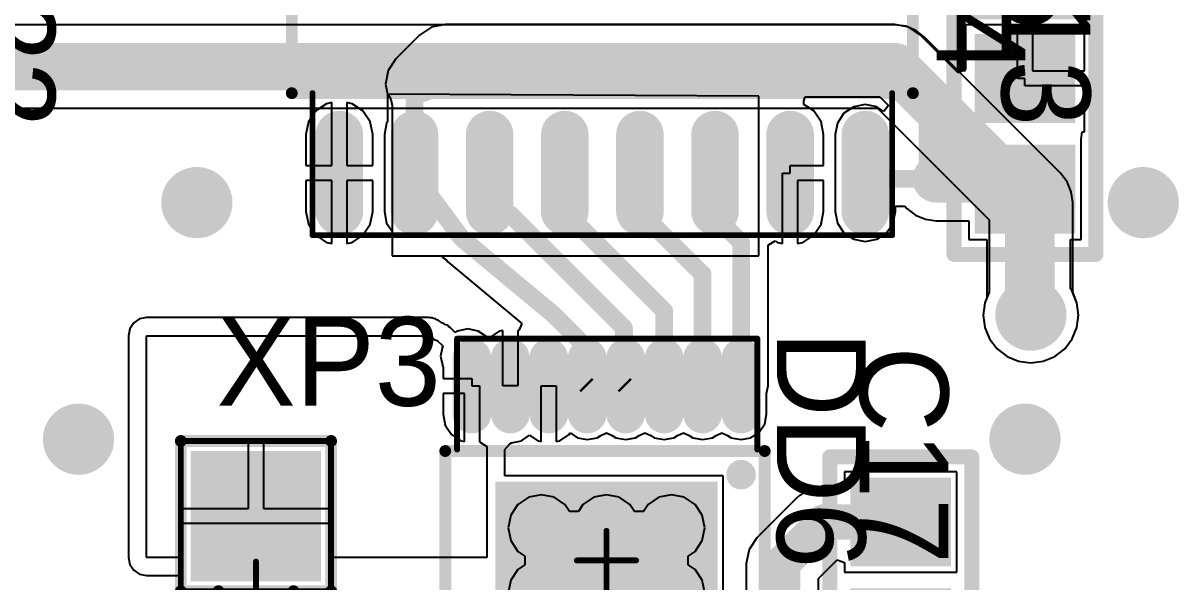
# Model space of a CAD drawing. Header units: millimetres. Extents: x -0.1 to 95.7, y -2.6 to 60.7.
# Drawn here: x 46.66 to 66.2, y 8.59 to 18.03 of the extents above; entities that cross this region are included whole.
import ezdxf

# ---------------------------------------------------------------- set-up
doc = ezdxf.new("R2010")
doc.units = ezdxf.units.MM
for name, color, linetype in [('BottomLayer', 5, 'Continuous'), ('BottomSolder', 6, 'Continuous'), ('Mechanical1', 6, 'Continuous'), ('Mechanical13', 56, 'Continuous'), ('Mechanical15', 56, 'Continuous'), ('MultiLayer', 9, 'Continuous'), ('PadHoleLayer', 156, 'Continuous'), ('TopLayer', 1, 'Continuous'), ('TopOverlay', 2, 'Continuous'), ('TopPaste', 8, 'Continuous'), ('TopSolder', 216, 'Continuous'), ('ViaHoleLayer', 16, 'Continuous')]:
    doc.layers.add(name, color=color, linetype=linetype)

# ---------------------------------------------------------------- blocks, each defined once
blk = doc.blocks.new('ADUM_SOIC_4')
at = {"layer": 'Mechanical13', "const_width": 0.1}
for points in [[(10.55, 0.455), (8.15, 0.455)], [(10.55, -9.345), (10.55, 0.455)], [(10.55, -9.345), (8.15, -9.345)]]:
    blk.add_lwpolyline(points, dxfattribs=at)
at = {"layer": 'Mechanical13', "const_width": 0.05}
for points in [[(8.125, 0.455, 1), (8.175, 0.455, 1)], [(10.525, 0.455, 1), (10.575, 0.455, 1)], [(10.525, 0.455, 1), (10.575, 0.455, 1)], [(8.125, -9.345, 1), (8.175, -9.345, 1)], [(10.525, -9.345, 1), (10.575, -9.345, 1)], [(10.525, -9.345, 1), (10.575, -9.345, 1)]]:
    blk.add_lwpolyline(points, format="xyb", close=True, dxfattribs=at)
at = {"layer": 'TopLayer', "const_width": 0.6}
for points in [[(8.85, 0), (10.15, 0)], [(8.85, -1.27), (10.15, -1.27)], [(8.85, -2.54), (10.15, -2.54)], [(8.85, -3.81), (10.15, -3.81)], [(8.85, -5.08), (10.15, -5.08)], [(8.85, -6.35), (10.15, -6.35)], [(8.85, -7.62), (10.15, -7.62)], [(8.85, -8.89), (10.15, -8.89)]]:
    blk.add_lwpolyline(points, dxfattribs=at)
at = {"layer": 'TopLayer', "const_width": 0.3}
for points in [[(8.7, 0, 1), (9, 0, 1)], [(10, 0, 1), (10.3, 0, 1)], [(8.7, -1.27, 1), (9, -1.27, 1)], [(10, -1.27, 1), (10.3, -1.27, 1)], [(8.7, -2.54, 1), (9, -2.54, 1)], [(10, -2.54, 1), (10.3, -2.54, 1)], [(8.7, -3.81, 1), (9, -3.81, 1)], [(10, -3.81, 1), (10.3, -3.81, 1)], [(8.7, -5.08, 1), (9, -5.08, 1)], [(10, -5.08, 1), (10.3, -5.08, 1)], [(8.7, -6.35, 1), (9, -6.35, 1)], [(10, -6.35, 1), (10.3, -6.35, 1)], [(8.7, -7.62, 1), (9, -7.62, 1)], [(10, -7.62, 1), (10.3, -7.62, 1)], [(8.7, -8.89, 1), (9, -8.89, 1)], [(10, -8.89, 1), (10.3, -8.89, 1)]]:
    blk.add_lwpolyline(points, format="xyb", close=True, dxfattribs=at)
at = {"layer": 'TopOverlay', "const_width": 0.2}
for points in [[(8.15, 0.805), (1.35, 0.805)], [(8.15, -9.695), (8.15, 0.805)], [(8.15, -9.695), (1.35, -9.695)]]:
    blk.add_lwpolyline(points, dxfattribs=at)
at = {"layer": 'TopOverlay', "const_width": 0.1}
for points in [[(8.1, 0.805, 1), (8.2, 0.805, 1)], [(8.1, 0.805, 1), (8.2, 0.805, 1)], [(8.1, -9.695, 1), (8.2, -9.695, 1)], [(8.1, -9.695, 1), (8.2, -9.695, 1)]]:
    blk.add_lwpolyline(points, format="xyb", close=True, dxfattribs=at)
at = {"layer": 'TopPaste', "const_width": 0.6}
for points in [[(8.85, 0), (10.15, 0)], [(8.85, -1.27), (10.15, -1.27)], [(8.85, -2.54), (10.15, -2.54)], [(8.85, -3.81), (10.15, -3.81)], [(8.85, -5.08), (10.15, -5.08)], [(8.85, -6.35), (10.15, -6.35)], [(8.85, -7.62), (10.15, -7.62)], [(8.85, -8.89), (10.15, -8.89)]]:
    blk.add_lwpolyline(points, dxfattribs=at)
at = {"layer": 'TopPaste', "const_width": 0.3}
for points in [[(8.7, 0, 1), (9, 0, 1)], [(10, 0, 1), (10.3, 0, 1)], [(8.7, -1.27, 1), (9, -1.27, 1)], [(10, -1.27, 1), (10.3, -1.27, 1)], [(8.7, -2.54, 1), (9, -2.54, 1)], [(10, -2.54, 1), (10.3, -2.54, 1)], [(8.7, -3.81, 1), (9, -3.81, 1)], [(10, -3.81, 1), (10.3, -3.81, 1)], [(8.7, -5.08, 1), (9, -5.08, 1)], [(10, -5.08, 1), (10.3, -5.08, 1)], [(8.7, -6.35, 1), (9, -6.35, 1)], [(10, -6.35, 1), (10.3, -6.35, 1)], [(8.7, -7.62, 1), (9, -7.62, 1)], [(10, -7.62, 1), (10.3, -7.62, 1)], [(8.7, -8.89, 1), (9, -8.89, 1)], [(10, -8.89, 1), (10.3, -8.89, 1)]]:
    blk.add_lwpolyline(points, format="xyb", close=True, dxfattribs=at)
at = {"layer": 'TopSolder', "const_width": 0.803}
for points in [[(8.85, 0), (10.15, 0)], [(8.85, -1.27), (10.15, -1.27)], [(8.85, -2.54), (10.15, -2.54)], [(8.85, -3.81), (10.15, -3.81)], [(8.85, -5.08), (10.15, -5.08)], [(8.85, -6.35), (10.15, -6.35)], [(8.85, -7.62), (10.15, -7.62)], [(8.85, -8.89), (10.15, -8.89)]]:
    blk.add_lwpolyline(points, dxfattribs=at)
at = {"layer": 'TopSolder', "const_width": 0.402}
for points in [[(8.649, 0, 1), (9.051, 0, 1)], [(9.949, 0, 1), (10.351, 0, 1)], [(8.649, -1.27, 1), (9.051, -1.27, 1)], [(9.949, -1.27, 1), (10.351, -1.27, 1)], [(8.649, -2.54, 1), (9.051, -2.54, 1)], [(9.949, -2.54, 1), (10.351, -2.54, 1)], [(8.649, -3.81, 1), (9.051, -3.81, 1)], [(9.949, -3.81, 1), (10.351, -3.81, 1)], [(8.649, -5.08, 1), (9.051, -5.08, 1)], [(9.949, -5.08, 1), (10.351, -5.08, 1)], [(8.649, -6.35, 1), (9.051, -6.35, 1)], [(9.949, -6.35, 1), (10.351, -6.35, 1)], [(8.649, -7.62, 1), (9.051, -7.62, 1)], [(9.949, -7.62, 1), (10.351, -7.62, 1)], [(8.649, -8.89, 1), (9.051, -8.89, 1)], [(9.949, -8.89, 1), (10.351, -8.89, 1)]]:
    blk.add_lwpolyline(points, format="xyb", close=True, dxfattribs=at)
blk = doc.blocks.new('C_________0805_6')
at = {"layer": 'TopLayer'}
for points in [[(-0.65, -0.75), (0.65, -0.75), (-0.65, 0.75), (0.65, 0.75)], [(1.225, -0.75), (2.525, -0.75), (1.225, 0.75), (2.525, 0.75)]]:
    blk.add_solid(points, dxfattribs=at)
at = {"layer": 'TopOverlay', "const_width": 0.254}
for points in [[(-1.1, 1.2), (-1.1, -1.2)], [(-1.1, 1.2), (3, 1.2)], [(3, 1.2), (3, -1.2)], [(-1.1, -1.2), (2, -1.2)], [(2, -1.2), (3, -1.2)]]:
    blk.add_lwpolyline(points, dxfattribs=at)
at = {"layer": 'TopOverlay', "const_width": 0.127}
for points in [[(-1.164, 1.2, 1), (-1.037, 1.2, 1)], [(-1.164, 1.2, 1), (-1.037, 1.2, 1)], [(2.936, 1.2, 1), (3.063, 1.2, 1)], [(2.936, 1.2, 1), (3.063, 1.2, 1)], [(-1.164, -1.2, 1), (-1.037, -1.2, 1)], [(-1.164, -1.2, 1), (-1.037, -1.2, 1)], [(1.937, -1.2, 1), (2.064, -1.2, 1)], [(1.937, -1.2, 1), (2.064, -1.2, 1)], [(2.936, -1.2, 1), (3.063, -1.2, 1)], [(2.936, -1.2, 1), (3.063, -1.2, 1)]]:
    blk.add_lwpolyline(points, format="xyb", close=True, dxfattribs=at)
at = {"layer": 'TopPaste'}
for points in [[(-0.65, -0.75), (0.65, -0.75), (-0.65, 0.75), (0.65, 0.75)], [(1.225, -0.75), (2.525, -0.75), (1.225, 0.75), (2.525, 0.75)]]:
    blk.add_solid(points, dxfattribs=at)
at = {"layer": 'TopSolder'}
for points in [[(-0.752, -0.852), (0.752, -0.852), (-0.752, 0.852), (0.752, 0.852)], [(1.123, -0.852), (2.627, -0.852), (1.123, 0.852), (2.627, 0.852)]]:
    blk.add_solid(points, dxfattribs=at)
blk = doc.blocks.new('CON__PLS_2_13')
at = {"layer": 'BottomLayer', "const_width": 1}
blk.add_lwpolyline([(0.77, 0, 1), (1.77, 0, 1)], format="xyb", close=True, dxfattribs=at)
at = {"layer": 'BottomLayer'}
blk.add_solid([(-2.27, -1), (-0.27, -1), (-2.27, 1), (-0.27, 1)], dxfattribs=at)
at = {"layer": 'BottomSolder', "const_width": 1.102}
blk.add_lwpolyline([(0.719, 0, 1), (1.821, 0, 1)], format="xyb", close=True, dxfattribs=at)
at = {"layer": 'BottomSolder'}
blk.add_solid([(-2.372, -1.102), (-0.168, -1.102), (-2.372, 1.102), (-0.168, 1.102)], dxfattribs=at)
at = {"layer": 'Mechanical1', "const_width": 0.1}
for points in [[(-2.54, -1.27), (-2.54, 1.27)], [(0, 1.27), (-2.54, 1.27)], [(0, -1.27), (0, 1.27)], [(0, 0.635), (0.635, 1.27)], [(1.905, 1.27), (0.635, 1.27)], [(2.54, 0.635), (1.905, 1.27)], [(2.54, -0.635), (2.54, 0.635)], [(0.635, -1.27), (0, -0.635)], [(1.905, -1.27), (2.54, -0.635)], [(0, -1.27), (-2.54, -1.27)], [(1.905, -1.27), (0.635, -1.27)]]:
    blk.add_lwpolyline(points, dxfattribs=at)
at = {"layer": 'Mechanical1', "const_width": 0.05}
for points in [[(-2.565, 1.27, 1), (-2.515, 1.27, 1)], [(-2.565, 1.27, 1), (-2.515, 1.27, 1)], [(-0.025, 1.27, 1), (0.025, 1.27, 1)], [(-0.025, 1.27, 1), (0.025, 1.27, 1)], [(0.61, 1.27, 1), (0.66, 1.27, 1)], [(0.61, 1.27, 1), (0.66, 1.27, 1)], [(1.88, 1.27, 1), (1.93, 1.27, 1)], [(1.88, 1.27, 1), (1.93, 1.27, 1)], [(-0.025, 0.635, 1), (0.025, 0.635, 1)], [(2.515, 0.635, 1), (2.565, 0.635, 1)], [(2.515, 0.635, 1), (2.565, 0.635, 1)], [(-0.025, -0.635, 1), (0.025, -0.635, 1)], [(2.515, -0.635, 1), (2.565, -0.635, 1)], [(2.515, -0.635, 1), (2.565, -0.635, 1)], [(-2.565, -1.27, 1), (-2.515, -1.27, 1)], [(-2.565, -1.27, 1), (-2.515, -1.27, 1)], [(-0.025, -1.27, 1), (0.025, -1.27, 1)], [(-0.025, -1.27, 1), (0.025, -1.27, 1)], [(0.61, -1.27, 1), (0.66, -1.27, 1)], [(0.61, -1.27, 1), (0.66, -1.27, 1)], [(1.88, -1.27, 1), (1.93, -1.27, 1)], [(1.88, -1.27, 1), (1.93, -1.27, 1)]]:
    blk.add_lwpolyline(points, format="xyb", close=True, dxfattribs=at)
at = {"layer": 'Mechanical15'}
for points, const_width in [([(-2.54, -1.27), (-2.54, 1.27)], 0.05), ([(2.54, 1.27), (-2.54, 1.27)], 0.05), ([(2.54, -1.27), (2.54, 1.27)], 0.05), ([(0, -0.5), (0, 0.5)], 0.1), ([(0.5, 0), (-0.5, 0)], 0.1), ([(2.54, -1.27), (-2.54, -1.27)], 0.05)]:
    blk.add_lwpolyline(points, dxfattribs=dict(at, const_width=const_width))
for points, const_width in [([(-2.552, 1.27, 1), (-2.528, 1.27, 1)], 0.025), ([(-2.552, 1.27, 1), (-2.528, 1.27, 1)], 0.025), ([(2.528, 1.27, 1), (2.552, 1.27, 1)], 0.025), ([(2.528, 1.27, 1), (2.552, 1.27, 1)], 0.025), ([(-0.025, 0.5, 1), (0.025, 0.5, 1)], 0.05), ([(-0.525, 0, 1), (-0.475, 0, 1)], 0.05), ([(0.475, 0, 1), (0.525, 0, 1)], 0.05), ([(-0.025, -0.5, 1), (0.025, -0.5, 1)], 0.05), ([(-2.552, -1.27, 1), (-2.528, -1.27, 1)], 0.025), ([(-2.552, -1.27, 1), (-2.528, -1.27, 1)], 0.025), ([(2.528, -1.27, 1), (2.552, -1.27, 1)], 0.025), ([(2.528, -1.27, 1), (2.552, -1.27, 1)], 0.025)]:
    blk.add_lwpolyline(points, format="xyb", close=True, dxfattribs=dict(at, const_width=const_width))
at = {"layer": 'MultiLayer', "const_width": 1}
blk.add_lwpolyline([(0.77, 0, 1), (1.77, 0, 1)], format="xyb", close=True, dxfattribs=at)
at = {"layer": 'MultiLayer'}
blk.add_solid([(-2.27, -1), (-0.27, -1), (-2.27, 1), (-0.27, 1)], dxfattribs=at)
at = {"layer": 'PadHoleLayer', "const_width": 0.55}
for points in [[(-1.545, 0, 1), (-0.995, 0, 1)], [(0.995, 0, 1), (1.545, 0, 1)]]:
    blk.add_lwpolyline(points, format="xyb", close=True, dxfattribs=at)
at = {"layer": 'TopLayer', "const_width": 1}
blk.add_lwpolyline([(0.77, 0, 1), (1.77, 0, 1)], format="xyb", close=True, dxfattribs=at)
at = {"layer": 'TopLayer'}
blk.add_solid([(-2.27, -1), (-0.27, -1), (-2.27, 1), (-0.27, 1)], dxfattribs=at)
at = {"layer": 'TopOverlay', "const_width": 0.2}
for points in [[(-2.54, -1.27), (-2.54, 1.27)], [(0, 1.27), (-2.54, 1.27)], [(0, 0.635), (0.635, 1.27)], [(0, -1.27), (0, 1.27)], [(1.905, 1.27), (0.635, 1.27)], [(2.54, 0.635), (1.905, 1.27)], [(2.54, -0.635), (2.54, 0.635)], [(0.635, -1.27), (0, -0.635)], [(1.905, -1.27), (2.54, -0.635)], [(0, -1.27), (-2.54, -1.27)], [(1.905, -1.27), (0.635, -1.27)]]:
    blk.add_lwpolyline(points, dxfattribs=at)
at = {"layer": 'TopOverlay', "const_width": 0.1}
for points in [[(-2.59, 1.27, 1), (-2.49, 1.27, 1)], [(-2.59, 1.27, 1), (-2.49, 1.27, 1)], [(-0.05, 1.27, 1), (0.05, 1.27, 1)], [(-0.05, 1.27, 1), (0.05, 1.27, 1)], [(0.585, 1.27, 1), (0.685, 1.27, 1)], [(0.585, 1.27, 1), (0.685, 1.27, 1)], [(1.855, 1.27, 1), (1.955, 1.27, 1)], [(1.855, 1.27, 1), (1.955, 1.27, 1)], [(-0.05, 0.635, 1), (0.05, 0.635, 1)], [(2.49, 0.635, 1), (2.59, 0.635, 1)], [(2.49, 0.635, 1), (2.59, 0.635, 1)], [(-0.05, -0.635, 1), (0.05, -0.635, 1)], [(2.49, -0.635, 1), (2.59, -0.635, 1)], [(2.49, -0.635, 1), (2.59, -0.635, 1)], [(-2.59, -1.27, 1), (-2.49, -1.27, 1)], [(-2.59, -1.27, 1), (-2.49, -1.27, 1)], [(-0.05, -1.27, 1), (0.05, -1.27, 1)], [(-0.05, -1.27, 1), (0.05, -1.27, 1)], [(0.585, -1.27, 1), (0.685, -1.27, 1)], [(0.585, -1.27, 1), (0.685, -1.27, 1)], [(1.855, -1.27, 1), (1.955, -1.27, 1)], [(1.855, -1.27, 1), (1.955, -1.27, 1)]]:
    blk.add_lwpolyline(points, format="xyb", close=True, dxfattribs=at)
at = {"layer": 'TopSolder', "const_width": 1.102}
blk.add_lwpolyline([(0.719, 0, 1), (1.821, 0, 1)], format="xyb", close=True, dxfattribs=at)
at = {"layer": 'TopSolder'}
blk.add_solid([(-2.372, -1.102), (-0.168, -1.102), (-2.372, 1.102), (-0.168, 1.102)], dxfattribs=at)
blk = doc.blocks.new('DRV8874_TSOP127P600_8N_24')
at = {"layer": 'Mechanical13', "const_width": 0.1}
for points in [[(1.075, 0.275), (-0.8, 0.275)], [(-0.8, -4.8), (-0.8, 0.275)], [(6.7, 0.275), (4.825, 0.275)], [(6.7, -4.8), (6.7, 0.275)], [(1.075, -4.8), (-0.8, -4.8)], [(6.7, -4.8), (4.825, -4.8)]]:
    blk.add_lwpolyline(points, dxfattribs=at)
at = {"layer": 'Mechanical13', "const_width": 0.05}
for points in [[(-0.825, 0.275, 1), (-0.775, 0.275, 1)], [(-0.825, 0.275, 1), (-0.775, 0.275, 1)], [(1.05, 0.275, 1), (1.1, 0.275, 1)], [(4.8, 0.275, 1), (4.85, 0.275, 1)], [(6.675, 0.275, 1), (6.725, 0.275, 1)], [(6.675, 0.275, 1), (6.725, 0.275, 1)], [(-0.825, -4.8, 1), (-0.775, -4.8, 1)], [(-0.825, -4.8, 1), (-0.775, -4.8, 1)], [(1.05, -4.8, 1), (1.1, -4.8, 1)], [(4.8, -4.8, 1), (4.85, -4.8, 1)], [(6.675, -4.8, 1), (6.725, -4.8, 1)], [(6.675, -4.8, 1), (6.725, -4.8, 1)]]:
    blk.add_lwpolyline(points, format="xyb", close=True, dxfattribs=at)
at = {"layer": 'Mechanical15', "const_width": 0.1}
for points in [[(2.95, -2.775), (2.95, -1.775)], [(3.45, -2.275), (2.45, -2.275)]]:
    blk.add_lwpolyline(points, dxfattribs=at)
at = {"layer": 'Mechanical15', "const_width": 0.05}
for points in [[(2.925, -1.775, 1), (2.975, -1.775, 1)], [(2.425, -2.275, 1), (2.475, -2.275, 1)], [(3.425, -2.275, 1), (3.475, -2.275, 1)], [(2.925, -2.775, 1), (2.975, -2.775, 1)]]:
    blk.add_lwpolyline(points, format="xyb", close=True, dxfattribs=at)
at = {"layer": 'TopLayer', "const_width": 0.45}
for points in [[(-0.475, 0), (0.475, 0)], [(5.425, 0), (6.375, 0)], [(-0.475, -0.65), (0.475, -0.65)], [(5.425, -0.65), (6.375, -0.65)], [(-0.475, -1.3), (0.475, -1.3)], [(5.425, -1.3), (6.375, -1.3)], [(-0.475, -1.95), (0.475, -1.95)], [(5.425, -1.95), (6.375, -1.95)], [(-0.475, -2.6), (0.475, -2.6)], [(5.425, -2.6), (6.375, -2.6)], [(-0.475, -3.25), (0.475, -3.25)], [(5.425, -3.25), (6.375, -3.25)], [(-0.475, -3.9), (0.475, -3.9)], [(5.425, -3.9), (6.375, -3.9)], [(-0.475, -4.55), (0.475, -4.55)], [(5.425, -4.55), (6.375, -4.55)]]:
    blk.add_lwpolyline(points, dxfattribs=at)
at = {"layer": 'TopLayer', "const_width": 0.225}
for points in [[(-0.587, 0, 1), (-0.363, 0, 1)], [(0.363, 0, 1), (0.587, 0, 1)], [(5.313, 0, 1), (5.537, 0, 1)], [(6.263, 0, 1), (6.488, 0, 1)], [(-0.587, -0.65, 1), (-0.363, -0.65, 1)], [(0.363, -0.65, 1), (0.587, -0.65, 1)], [(5.313, -0.65, 1), (5.537, -0.65, 1)], [(6.263, -0.65, 1), (6.488, -0.65, 1)], [(-0.587, -1.3, 1), (-0.363, -1.3, 1)], [(0.363, -1.3, 1), (0.587, -1.3, 1)], [(5.313, -1.3, 1), (5.537, -1.3, 1)], [(6.263, -1.3, 1), (6.488, -1.3, 1)], [(-0.587, -1.95, 1), (-0.363, -1.95, 1)], [(0.363, -1.95, 1), (0.587, -1.95, 1)], [(5.313, -1.95, 1), (5.537, -1.95, 1)], [(6.263, -1.95, 1), (6.488, -1.95, 1)], [(-0.587, -2.6, 1), (-0.363, -2.6, 1)], [(0.363, -2.6, 1), (0.587, -2.6, 1)], [(5.313, -2.6, 1), (5.537, -2.6, 1)], [(6.263, -2.6, 1), (6.488, -2.6, 1)], [(-0.587, -3.25, 1), (-0.363, -3.25, 1)], [(0.363, -3.25, 1), (0.587, -3.25, 1)], [(5.313, -3.25, 1), (5.537, -3.25, 1)], [(6.263, -3.25, 1), (6.488, -3.25, 1)], [(-0.587, -3.9, 1), (-0.363, -3.9, 1)], [(0.363, -3.9, 1), (0.587, -3.9, 1)], [(5.313, -3.9, 1), (5.537, -3.9, 1)], [(6.263, -3.9, 1), (6.488, -3.9, 1)], [(-0.587, -4.55, 1), (-0.363, -4.55, 1)], [(0.363, -4.55, 1), (0.587, -4.55, 1)], [(5.313, -4.55, 1), (5.537, -4.55, 1)], [(6.263, -4.55, 1), (6.488, -4.55, 1)]]:
    blk.add_lwpolyline(points, format="xyb", close=True, dxfattribs=at)
at = {"layer": 'TopLayer'}
blk.add_solid([(1.72, -4.05), (4.18, -4.05), (1.72, -0.5), (4.18, -0.5)], dxfattribs=at)
at = {"layer": 'TopOverlay', "const_width": 0.2}
for points in [[(4.8, 0.4), (1.1, 0.4)], [(1.1, -5), (1.1, 0.4)], [(4.8, -5), (4.8, 0.4)], [(4.8, -5), (1.1, -5)]]:
    blk.add_lwpolyline(points, dxfattribs=at)
at = {"layer": 'TopOverlay'}
for points, const_width in [([(1.05, 0.4, 1), (1.15, 0.4, 1)], 0.1), ([(1.05, 0.4, 1), (1.15, 0.4, 1)], 0.1), ([(4.75, 0.4, 1), (4.85, 0.4, 1)], 0.1), ([(4.75, 0.4, 1), (4.85, 0.4, 1)], 0.1), ([(1.625, 0, 1), (1.375, 0, 1)], 0.25), ([(1.312, 0, 1), (1.437, 0, 1)], 0.125), ([(1.563, 0, 1), (1.687, 0, 1)], 0.125), ([(1.05, -5, 1), (1.15, -5, 1)], 0.1), ([(1.05, -5, 1), (1.15, -5, 1)], 0.1), ([(4.75, -5, 1), (4.85, -5, 1)], 0.1), ([(4.75, -5, 1), (4.85, -5, 1)], 0.1)]:
    blk.add_lwpolyline(points, format="xyb", close=True, dxfattribs=dict(at, const_width=const_width))
at = {"layer": 'TopPaste', "const_width": 0.45}
for points in [[(-0.475, 0), (0.475, 0)], [(5.425, 0), (6.375, 0)], [(-0.475, -0.65), (0.475, -0.65)], [(5.425, -0.65), (6.375, -0.65)], [(-0.475, -1.3), (0.475, -1.3)], [(5.425, -1.3), (6.375, -1.3)], [(-0.475, -1.95), (0.475, -1.95)], [(5.425, -1.95), (6.375, -1.95)], [(-0.475, -2.6), (0.475, -2.6)], [(5.425, -2.6), (6.375, -2.6)], [(-0.475, -3.25), (0.475, -3.25)], [(5.425, -3.25), (6.375, -3.25)], [(-0.475, -3.9), (0.475, -3.9)], [(5.425, -3.9), (6.375, -3.9)], [(-0.475, -4.55), (0.475, -4.55)], [(5.425, -4.55), (6.375, -4.55)]]:
    blk.add_lwpolyline(points, dxfattribs=at)
at = {"layer": 'TopPaste', "const_width": 0.225}
for points in [[(-0.587, 0, 1), (-0.363, 0, 1)], [(0.363, 0, 1), (0.587, 0, 1)], [(5.313, 0, 1), (5.537, 0, 1)], [(6.263, 0, 1), (6.488, 0, 1)], [(-0.587, -0.65, 1), (-0.363, -0.65, 1)], [(0.363, -0.65, 1), (0.587, -0.65, 1)], [(5.313, -0.65, 1), (5.537, -0.65, 1)], [(6.263, -0.65, 1), (6.488, -0.65, 1)], [(-0.587, -1.3, 1), (-0.363, -1.3, 1)], [(0.363, -1.3, 1), (0.587, -1.3, 1)], [(5.313, -1.3, 1), (5.537, -1.3, 1)], [(6.263, -1.3, 1), (6.488, -1.3, 1)], [(-0.587, -1.95, 1), (-0.363, -1.95, 1)], [(0.363, -1.95, 1), (0.587, -1.95, 1)], [(5.313, -1.95, 1), (5.537, -1.95, 1)], [(6.263, -1.95, 1), (6.488, -1.95, 1)], [(-0.587, -2.6, 1), (-0.363, -2.6, 1)], [(0.363, -2.6, 1), (0.587, -2.6, 1)], [(5.313, -2.6, 1), (5.537, -2.6, 1)], [(6.263, -2.6, 1), (6.488, -2.6, 1)], [(-0.587, -3.25, 1), (-0.363, -3.25, 1)], [(0.363, -3.25, 1), (0.587, -3.25, 1)], [(5.313, -3.25, 1), (5.537, -3.25, 1)], [(6.263, -3.25, 1), (6.488, -3.25, 1)], [(-0.587, -3.9, 1), (-0.363, -3.9, 1)], [(0.363, -3.9, 1), (0.587, -3.9, 1)], [(5.313, -3.9, 1), (5.537, -3.9, 1)], [(6.263, -3.9, 1), (6.488, -3.9, 1)], [(-0.587, -4.55, 1), (-0.363, -4.55, 1)], [(0.363, -4.55, 1), (0.587, -4.55, 1)], [(5.313, -4.55, 1), (5.537, -4.55, 1)], [(6.263, -4.55, 1), (6.488, -4.55, 1)]]:
    blk.add_lwpolyline(points, format="xyb", close=True, dxfattribs=at)
at = {"layer": 'TopPaste'}
blk.add_solid([(1.72, -4.05), (4.18, -4.05), (1.72, -0.5), (4.18, -0.5)], dxfattribs=at)
at = {"layer": 'TopSolder', "const_width": 0.653}
for points in [[(-0.475, 0), (0.475, 0)], [(5.425, 0), (6.375, 0)], [(-0.475, -0.65), (0.475, -0.65)], [(5.425, -0.65), (6.375, -0.65)], [(-0.475, -1.3), (0.475, -1.3)], [(5.425, -1.3), (6.375, -1.3)], [(-0.475, -1.95), (0.475, -1.95)], [(5.425, -1.95), (6.375, -1.95)], [(-0.475, -2.6), (0.475, -2.6)], [(5.425, -2.6), (6.375, -2.6)], [(-0.475, -3.25), (0.475, -3.25)], [(5.425, -3.25), (6.375, -3.25)], [(-0.475, -3.9), (0.475, -3.9)], [(5.425, -3.9), (6.375, -3.9)], [(-0.475, -4.55), (0.475, -4.55)], [(5.425, -4.55), (6.375, -4.55)]]:
    blk.add_lwpolyline(points, dxfattribs=at)
at = {"layer": 'TopSolder', "const_width": 0.327}
for points in [[(-0.638, 0, 1), (-0.312, 0, 1)], [(0.312, 0, 1), (0.638, 0, 1)], [(5.262, 0, 1), (5.588, 0, 1)], [(6.212, 0, 1), (6.538, 0, 1)], [(-0.638, -0.65, 1), (-0.312, -0.65, 1)], [(0.312, -0.65, 1), (0.638, -0.65, 1)], [(5.262, -0.65, 1), (5.588, -0.65, 1)], [(6.212, -0.65, 1), (6.538, -0.65, 1)], [(-0.638, -1.3, 1), (-0.312, -1.3, 1)], [(0.312, -1.3, 1), (0.638, -1.3, 1)], [(5.262, -1.3, 1), (5.588, -1.3, 1)], [(6.212, -1.3, 1), (6.538, -1.3, 1)], [(-0.638, -1.95, 1), (-0.312, -1.95, 1)], [(0.312, -1.95, 1), (0.638, -1.95, 1)], [(5.262, -1.95, 1), (5.588, -1.95, 1)], [(6.212, -1.95, 1), (6.538, -1.95, 1)], [(-0.638, -2.6, 1), (-0.312, -2.6, 1)], [(0.312, -2.6, 1), (0.638, -2.6, 1)], [(5.262, -2.6, 1), (5.588, -2.6, 1)], [(6.212, -2.6, 1), (6.538, -2.6, 1)], [(-0.638, -3.25, 1), (-0.312, -3.25, 1)], [(0.312, -3.25, 1), (0.638, -3.25, 1)], [(5.262, -3.25, 1), (5.588, -3.25, 1)], [(6.212, -3.25, 1), (6.538, -3.25, 1)], [(-0.638, -3.9, 1), (-0.312, -3.9, 1)], [(0.312, -3.9, 1), (0.638, -3.9, 1)], [(5.262, -3.9, 1), (5.588, -3.9, 1)], [(6.212, -3.9, 1), (6.538, -3.9, 1)], [(-0.638, -4.55, 1), (-0.312, -4.55, 1)], [(0.312, -4.55, 1), (0.638, -4.55, 1)], [(5.262, -4.55, 1), (5.588, -4.55, 1)], [(6.212, -4.55, 1), (6.538, -4.55, 1)]]:
    blk.add_lwpolyline(points, format="xyb", close=True, dxfattribs=at)
at = {"layer": 'TopSolder'}
blk.add_solid([(1.618, -4.152), (4.282, -4.152), (1.618, -0.398), (4.282, -0.398)], dxfattribs=at)
blk = doc.blocks.new('C_________0805_48')
at = {"layer": 'TopLayer'}
for points in [[(-0.65, -0.75), (0.65, -0.75), (-0.65, 0.75), (0.65, 0.75)], [(1.225, -0.75), (2.525, -0.75), (1.225, 0.75), (2.525, 0.75)]]:
    blk.add_solid(points, dxfattribs=at)
at = {"layer": 'TopOverlay', "const_width": 0.254}
for points in [[(3, 1.2), (-1.1, 1.2)], [(-1.1, -1.2), (-1.1, 1.2)], [(3, -1.2), (3, 1.2)], [(2, -1.2), (-1.1, -1.2)], [(3, -1.2), (2, -1.2)]]:
    blk.add_lwpolyline(points, dxfattribs=at)
at = {"layer": 'TopOverlay', "const_width": 0.127}
for points in [[(-1.164, 1.2, 1), (-1.037, 1.2, 1)], [(-1.164, 1.2, 1), (-1.037, 1.2, 1)], [(2.936, 1.2, 1), (3.063, 1.2, 1)], [(2.936, 1.2, 1), (3.063, 1.2, 1)], [(-1.164, -1.2, 1), (-1.037, -1.2, 1)], [(-1.164, -1.2, 1), (-1.037, -1.2, 1)], [(1.937, -1.2, 1), (2.064, -1.2, 1)], [(1.937, -1.2, 1), (2.064, -1.2, 1)], [(2.936, -1.2, 1), (3.063, -1.2, 1)], [(2.936, -1.2, 1), (3.063, -1.2, 1)]]:
    blk.add_lwpolyline(points, format="xyb", close=True, dxfattribs=at)
at = {"layer": 'TopPaste'}
for points in [[(-0.65, -0.75), (0.65, -0.75), (-0.65, 0.75), (0.65, 0.75)], [(1.225, -0.75), (2.525, -0.75), (1.225, 0.75), (2.525, 0.75)]]:
    blk.add_solid(points, dxfattribs=at)
at = {"layer": 'TopSolder'}
for points in [[(-0.752, -0.852), (0.752, -0.852), (-0.752, 0.852), (0.752, 0.852)], [(1.123, -0.852), (2.627, -0.852), (1.123, 0.852), (2.627, 0.852)]]:
    blk.add_solid(points, dxfattribs=at)

msp = doc.modelspace()

# ---------------------------------------------------------------- linework, layer by layer
at = {"layer": 'BottomLayer'}
for p, q in [((61.4, 18.006), (22.392, 18.006)), ((61.583, 17.982), (61.4, 18.006)), ((61.753, 17.911), (61.583, 17.982)), ((61.899, 17.799), (61.753, 17.911)), ((64.199, 15.499), (61.899, 17.799)), ((44.57, 16.594), (61.108, 16.594)), ((61.108, 16.594), (62.994, 14.708)), ((64.311, 15.353), (64.199, 15.499)), ((64.382, 15.183), (64.311, 15.353)), ((64.406, 15), (64.382, 15.183)), ((64.406, 13.483), (64.406, 15)), ((62.994, 14.708), (62.994, 13.483)), ((62.994, 13.483), (62.921, 13.306)), ((64.479, 13.306), (64.406, 13.483)), ((62.921, 13.306), (62.893, 13.097)), ((64.507, 13.097), (64.479, 13.306)), ((62.893, 13.097), (62.921, 12.888)), ((64.479, 12.888), (64.507, 13.097)), ((62.921, 12.888), (63.001, 12.694)), ((64.399, 12.694), (64.479, 12.888)), ((63.001, 12.694), (63.129, 12.527)), ((63.129, 12.527), (63.297, 12.399)), ((64.103, 12.399), (64.271, 12.527)), ((64.271, 12.527), (64.399, 12.694)), ((63.297, 12.399), (63.491, 12.318)), ((63.491, 12.318), (63.7, 12.29)), ((63.7, 12.29), (63.909, 12.318)), ((63.909, 12.318), (64.103, 12.399)), ((51.9, 11), (49.3, 11)), ((49.3, 11), (49.3, 8.4)), ((51.9, 8.4), (51.9, 11)), ((55.21, 10.018), (55.028, 9.897)), ((55.425, 10.061), (55.21, 10.018)), ((55.64, 10.018), (55.425, 10.061)), ((55.822, 9.897), (55.64, 10.018)), ((56.31, 10.018), (56.128, 9.897)), ((56.525, 10.061), (56.31, 10.018)), ((56.74, 10.018), (56.525, 10.061)), ((56.922, 9.897), (56.74, 10.018)), ((57.41, 10.018), (57.228, 9.897)), ((57.625, 10.061), (57.41, 10.018)), ((57.84, 10.018), (57.625, 10.061)), ((58.022, 9.897), (57.84, 10.018)), ((55.028, 9.897), (54.907, 9.715)), ((55.9, 9.779), (55.822, 9.897)), ((56.05, 9.779), (55.9, 9.779)), ((56.128, 9.897), (56.05, 9.779)), ((57, 9.779), (56.922, 9.897)), ((57.15, 9.779), (57, 9.779)), ((57.228, 9.897), (57.15, 9.779)), ((58.143, 9.715), (58.022, 9.897)), ((54.907, 9.715), (54.864, 9.5)), ((58.186, 9.5), (58.143, 9.715)), ((54.864, 9.5), (54.907, 9.285)), ((58.143, 9.285), (58.186, 9.5)), ((54.907, 9.285), (55.028, 9.103)), ((58.022, 9.103), (58.143, 9.285)), ((55.028, 9.103), (55.146, 9.025)), ((55.146, 9.025), (55.146, 8.875)), ((57.904, 9.025), (58.022, 9.103)), ((57.904, 8.875), (57.904, 9.025)), ((55.028, 8.797), (54.907, 8.615)), ((55.146, 8.875), (55.028, 8.797)), ((58.022, 8.797), (57.904, 8.875)), ((58.143, 8.615), (58.022, 8.797)), ((54.907, 8.615), (54.864, 8.4)), ((58.186, 8.4), (58.143, 8.615))]:
    msp.add_line(p, q, dxfattribs=at)
at = {"layer": 'BottomLayer', "const_width": 0.8}
for points in [[(42.7, 17.3), (61.4, 17.3)], [(61.4, 17.3), (63.7, 15)], [(63.7, 13.097), (63.7, 15)]]:
    msp.add_lwpolyline(points, dxfattribs=at)
at = {"layer": 'BottomLayer'}
for points, const_width in [([(61.2, 17.3, 1), (61.6, 17.3, 1)], 0.4), ([(61.2, 17.3, 1), (61.6, 17.3, 1)], 0.4), ([(49.35, 15, 1), (49.85, 15, 1)], 0.5), ([(65.35, 15, 1), (65.85, 15, 1)], 0.5), ([(63.5, 15, 1), (63.9, 15, 1)], 0.4), ([(63.5, 15, 1), (63.9, 15, 1)], 0.4), ([(63.45, 13.097, 1), (63.95, 13.097, 1)], 0.5), ([(63.5, 13.097, 1), (63.9, 13.097, 1)], 0.4), ([(47.35, 11, 1), (47.85, 11, 1)], 0.5), ([(63.35, 11, 1), (63.85, 11, 1)], 0.5)]:
    msp.add_lwpolyline(points, format="xyb", close=True, dxfattribs=dict(at, const_width=const_width))
at = {"layer": 'BottomSolder', "const_width": 0.602}
for points in [[(49.299, 15, 1), (49.901, 15, 1)], [(65.299, 15, 1), (65.901, 15, 1)], [(63.399, 13.097, 1), (64.001, 13.097, 1)], [(47.299, 11, 1), (47.901, 11, 1)], [(63.299, 11, 1), (63.901, 11, 1)]]:
    msp.add_lwpolyline(points, format="xyb", close=True, dxfattribs=at)
at = {"layer": 'MultiLayer', "const_width": 0.5}
for points in [[(49.35, 15, 1), (49.85, 15, 1)], [(65.35, 15, 1), (65.85, 15, 1)], [(63.45, 13.097, 1), (63.95, 13.097, 1)], [(47.35, 11, 1), (47.85, 11, 1)], [(63.35, 11, 1), (63.85, 11, 1)]]:
    msp.add_lwpolyline(points, format="xyb", close=True, dxfattribs=at)
at = {"layer": 'TopLayer'}
for p, q in [((53.8, 18.012), (53.566, 17.965)), ((61.4, 18.012), (53.8, 18.012)), ((61.634, 17.965), (61.4, 18.012)), ((63.473, 18.004), (62.596, 18.004)), ((62.596, 18.004), (62.596, 17.249)), ((63.473, 17.1), (63.473, 18.004)), ((64.604, 18.004), (63.727, 18.004)), ((63.727, 18.004), (63.727, 17.227)), ((64.604, 17.227), (64.604, 18.004)), ((53.367, 17.833), (52.967, 17.433)), ((53.566, 17.965), (53.367, 17.833)), ((61.833, 17.833), (61.634, 17.965)), ((62.469, 17.196), (61.833, 17.833)), ((52.967, 17.433), (52.835, 17.234)), ((52.835, 17.234), (52.788, 17)), ((62.596, 17.249), (62.469, 17.196)), ((63.727, 17.227), (64.604, 17.227)), ((52.788, 17), (52.821, 16.834)), ((63.6, 17.1), (63.473, 17.1)), ((63.6, 16.973), (63.6, 17.1)), ((59.1, 16.8), (52.821, 16.834)), ((52.821, 16.834), (52.839, 16.815)), ((52.821, 16.834), (52.821, 16.363)), ((52.839, 16.815), (52.868, 16.771)), ((64.604, 16.973), (63.6, 16.973)), ((64.604, 16.196), (64.604, 16.973)), ((51.794, 16.672), (51.611, 16.549)), ((51.883, 16.69), (51.794, 16.672)), ((51.883, 15.627), (51.883, 16.69)), ((52.226, 16.672), (52.137, 16.69)), ((52.137, 16.69), (52.137, 15.627)), ((52.409, 16.549), (52.226, 16.672)), ((52.868, 16.771), (52.888, 16.722)), ((52.888, 16.722), (52.899, 16.671)), ((52.899, 16.671), (52.9, 16.644)), ((52.9, 16.644), (52.9, 16.644)), ((52.9, 16.644), (52.9, 14.1)), ((59.1, 14.1), (59.1, 16.8)), ((59.862, 16.722), (59.883, 16.788)), ((59.862, 16.661), (59.862, 16.722)), ((60.029, 16.549), (59.862, 16.661)), ((59.883, 16.788), (61.147, 16.788)), ((60.705, 16.621), (60.54, 16.51)), ((60.9, 16.66), (60.705, 16.621)), ((61.095, 16.621), (60.9, 16.66)), ((61.213, 16.542), (61.095, 16.621)), ((61.147, 16.788), (61.294, 16.641)), ((61.294, 16.641), (61.213, 16.542)), ((51.611, 16.549), (51.488, 16.366)), ((52.532, 16.366), (52.409, 16.549)), ((60.152, 16.366), (60.029, 16.549)), ((60.54, 16.51), (60.429, 16.345)), ((51.488, 16.366), (51.445, 16.15)), ((52.575, 16.15), (52.532, 16.366)), ((52.809, 16.345), (52.77, 16.15)), ((52.821, 16.363), (52.809, 16.345)), ((60.195, 16.15), (60.152, 16.366)), ((60.429, 16.345), (60.39, 16.15)), ((51.445, 16.15), (51.445, 15.627)), ((52.575, 15.627), (52.575, 16.15)), ((52.77, 16.15), (52.77, 14.85)), ((60.195, 15.627), (60.195, 16.15)), ((60.39, 16.15), (60.39, 14.85)), ((64.55, 16.075), (64.564, 16.196)), ((64.55, 14.375), (64.55, 16.075)), ((64.55, 16.075), (64.55, 16.075)), ((64.564, 16.196), (64.604, 16.196)), ((51.445, 15.627), (51.883, 15.627)), ((52.137, 15.627), (52.575, 15.627)), ((59.503, 14.31), (59.503, 15.5)), ((59.503, 15.5), (59.63, 15.5)), ((59.63, 15.5), (59.63, 15.627)), ((59.63, 15.627), (60.195, 15.627)), ((51.883, 15.373), (51.445, 15.373)), ((51.445, 15.373), (51.445, 14.85)), ((51.883, 14.31), (51.883, 15.373)), ((52.575, 15.373), (52.137, 15.373)), ((52.137, 15.373), (52.137, 14.31)), ((52.575, 14.85), (52.575, 15.373)), ((60.195, 15.373), (59.757, 15.373)), ((59.757, 15.373), (59.757, 14.31)), ((60.195, 14.85), (60.195, 15.373)), ((51.445, 14.85), (51.488, 14.634)), ((52.532, 14.634), (52.575, 14.85)), ((52.77, 14.85), (52.809, 14.655)), ((60.152, 14.634), (60.195, 14.85)), ((60.39, 14.85), (60.429, 14.655)), ((61.371, 14.655), (61.41, 14.85)), ((61.41, 14.85), (61.41, 14.941)), ((61.41, 14.941), (61.57, 14.941)), ((61.57, 14.941), (61.601, 14.901)), ((61.601, 14.901), (61.747, 14.789)), ((52.809, 14.655), (52.9, 14.519)), ((60.429, 14.655), (60.54, 14.49)), ((61.26, 14.49), (61.371, 14.655)), ((61.747, 14.789), (61.917, 14.718)), ((61.917, 14.718), (62.1, 14.694)), ((62.1, 14.694), (62.65, 14.694)), ((62.65, 14.694), (62.65, 14.375)), ((51.488, 14.634), (51.611, 14.451)), ((52.409, 14.451), (52.532, 14.634)), ((52.9, 14.519), (52.9, 14.1)), ((60.029, 14.451), (60.152, 14.634)), ((60.54, 14.49), (60.705, 14.379)), ((61.095, 14.379), (61.26, 14.49)), ((51.611, 14.451), (51.794, 14.328)), ((51.794, 14.328), (51.883, 14.31)), ((52.137, 14.31), (52.226, 14.328)), ((52.226, 14.328), (52.409, 14.451)), ((59.259, 14.279), (59.375, 14.354)), ((59.259, 11.9), (59.259, 14.279)), ((59.375, 14.354), (59.414, 14.328)), ((59.414, 14.328), (59.503, 14.31)), ((59.757, 14.31), (59.846, 14.328)), ((59.846, 14.328), (60.029, 14.451)), ((60.705, 14.379), (60.9, 14.34)), ((60.9, 14.34), (61.095, 14.379)), ((62.65, 14.375), (62.956, 14.375)), ((62.956, 14.375), (62.956, 13.391)), ((64.368, 13.541), (64.368, 14.375)), ((64.368, 14.375), (64.55, 14.375)), ((52.9, 14.1), (59.1, 14.1)), ((52.9, 14.1), (53.739, 14.1)), ((53.739, 14.1), (53.765, 14.065)), ((53.765, 14.065), (53.82, 14.024)), ((53.82, 14.024), (53.841, 13.997)), ((53.841, 13.997), (55.097, 12.954)), ((64.399, 13.501), (64.368, 13.541)), ((64.479, 13.306), (64.399, 13.501)), ((62.921, 13.306), (62.893, 13.097)), ((62.956, 13.391), (62.921, 13.306)), ((64.507, 13.097), (64.479, 13.306)), ((62.893, 13.097), (62.921, 12.888)), ((64.479, 12.888), (64.507, 13.097)), ((48.534, 12.966), (48.467, 12.867)), ((48.633, 13.033), (48.534, 12.966)), ((48.75, 13.056), (48.633, 13.033)), ((53.515, 13.056), (48.75, 13.056)), ((53.545, 13.05), (53.515, 13.056)), ((53.575, 13.05), (53.545, 13.05)), ((53.603, 13.038), (53.575, 13.05)), ((53.632, 13.033), (53.603, 13.038)), ((53.657, 13.016), (53.632, 13.033)), ((53.685, 13.004), (53.657, 13.016)), ((53.753, 12.959), (53.685, 13.004)), ((53.781, 12.953), (53.753, 12.959)), ((53.806, 12.936), (53.781, 12.953)), ((53.835, 12.925), (53.806, 12.936)), ((53.856, 12.904), (53.835, 12.925)), ((53.88, 12.888), (53.856, 12.904)), ((55.097, 12.954), (55.041, 12.835)), ((48.467, 12.867), (48.444, 12.75)), ((48.444, 12.75), (48.444, 9)), ((48.75, 9), (48.75, 12.75)), ((48.75, 12.75), (53.515, 12.75)), ((53.515, 12.75), (53.622, 12.679)), ((53.967, 12.802), (53.88, 12.888)), ((54.005, 12.828), (53.967, 12.802)), ((54.181, 12.863), (54.005, 12.828)), ((54.356, 12.828), (54.181, 12.863)), ((54.505, 12.728), (54.356, 12.828)), ((54.517, 12.717), (54.505, 12.728)), ((54.555, 12.72), (54.517, 12.717)), ((54.713, 12.826), (54.555, 12.72)), ((54.773, 12.838), (54.713, 12.826)), ((54.773, 11.9), (54.773, 12.838)), ((55.041, 12.835), (55.027, 12.838)), ((55.027, 12.838), (55.027, 11.9)), ((62.921, 12.888), (63.001, 12.694)), ((64.399, 12.694), (64.479, 12.888)), ((53.622, 12.679), (53.665, 12.67)), ((53.665, 12.67), (53.757, 12.579)), ((53.748, 12.537), (53.722, 12.404)), ((53.757, 12.579), (53.748, 12.537)), ((63.001, 12.694), (63.129, 12.527)), ((63.129, 12.527), (63.297, 12.399)), ((64.103, 12.399), (64.271, 12.527)), ((64.271, 12.527), (64.399, 12.694)), ((53.722, 12.404), (53.757, 12.228)), ((63.297, 12.399), (63.491, 12.318)), ((63.491, 12.318), (63.7, 12.29)), ((63.7, 12.29), (63.909, 12.318)), ((63.909, 12.318), (64.103, 12.399)), ((53.757, 12.228), (53.762, 12.221)), ((53.762, 12.221), (53.762, 12.027)), ((53.762, 12.027), (54.25, 12.027)), ((54.25, 12.027), (54.25, 11.9)), ((54.123, 11.773), (53.762, 11.773)), ((53.762, 11.773), (53.762, 11.425)), ((54.123, 10.962), (54.123, 11.773)), ((54.25, 11.9), (54.377, 11.9)), ((54.377, 11.9), (54.377, 10.958)), ((55.027, 11.9), (54.773, 11.9)), ((55.423, 10.962), (55.423, 11.9)), ((55.423, 11.9), (55.677, 11.9)), ((55.677, 11.9), (55.677, 10.962)), ((59.233, 11.772), (59.259, 11.9)), ((59.233, 11.425), (59.233, 11.772)), ((53.762, 11.425), (53.799, 11.238)), ((59.2, 11.259), (59.233, 11.425)), ((53.799, 11.238), (53.905, 11.08)), ((59.106, 11.119), (59.2, 11.259)), ((50.473, 10.954), (49.346, 10.954)), ((49.346, 10.954), (49.346, 9.827)), ((50.473, 9.827), (50.473, 10.954)), ((51.854, 10.954), (50.727, 10.954)), ((50.727, 10.954), (50.727, 9.827)), ((51.854, 9.827), (51.854, 10.954)), ((53.905, 11.08), (54.063, 10.974)), ((54.063, 10.974), (54.123, 10.962)), ((54.377, 10.958), (54.5, 10.875)), ((54.917, 10.94), (55.087, 10.974)), ((55.087, 10.974), (55.225, 11.066)), ((55.225, 11.066), (55.363, 10.974)), ((55.363, 10.974), (55.423, 10.962)), ((55.677, 10.962), (55.737, 10.974)), ((55.737, 10.974), (55.895, 11.08)), ((55.895, 11.08), (55.913, 11.106)), ((55.913, 11.106), (56.034, 11.025)), ((56.034, 11.025), (56.2, 10.992)), ((56.2, 10.992), (56.366, 11.025)), ((56.366, 11.025), (56.427, 11.065)), ((56.427, 11.065), (56.525, 11.11)), ((56.525, 11.11), (56.623, 11.065)), ((56.623, 11.065), (56.684, 11.025)), ((56.684, 11.025), (56.85, 10.992)), ((56.85, 10.992), (57.016, 11.025)), ((57.016, 11.025), (57.077, 11.065)), ((57.077, 11.065), (57.175, 11.11)), ((57.175, 11.11), (57.273, 11.065)), ((57.273, 11.065), (57.334, 11.025)), ((57.334, 11.025), (57.5, 10.992)), ((57.5, 10.992), (57.666, 11.025)), ((57.666, 11.025), (57.727, 11.065)), ((57.727, 11.065), (57.825, 11.11)), ((57.825, 11.11), (57.923, 11.065)), ((57.923, 11.065), (57.984, 11.025)), ((57.984, 11.025), (58.15, 10.992)), ((58.15, 10.992), (58.316, 11.025)), ((58.316, 11.025), (58.377, 11.065)), ((58.377, 11.065), (58.475, 11.11)), ((58.475, 11.11), (58.573, 11.065)), ((58.573, 11.065), (58.634, 11.025)), ((58.634, 11.025), (58.8, 10.992)), ((58.8, 10.992), (58.966, 11.025)), ((58.966, 11.025), (59.106, 11.119)), ((54.5, 10.875), (54.5, 9)), ((54.806, 10.826), (54.889, 10.924)), ((54.806, 10.38), (54.806, 10.826)), ((54.889, 10.924), (54.917, 10.94)), ((58.5, 10.38), (54.806, 10.38)), ((58.5, 8.145), (58.5, 10.38)), ((62.45, 10.45), (60.55, 10.45)), ((60.55, 10.45), (60.55, 10.212)), ((62.45, 8.75), (62.45, 10.45)), ((59.966, 10.165), (59.767, 10.033)), ((60.2, 10.212), (59.966, 10.165)), ((60.55, 10.212), (60.2, 10.212)), ((59.767, 10.033), (59.067, 9.333)), ((49.346, 9.827), (50.473, 9.827)), ((50.727, 9.827), (51.854, 9.827)), ((50.6, 9.573), (49.346, 9.573)), ((49.346, 9.573), (49.346, 9)), ((51.854, 9.573), (50.6, 9.573)), ((51.854, 9), (51.854, 9.573)), ((59.067, 9.333), (58.935, 9.134)), ((48.444, 9), (48.467, 8.883)), ((49.346, 9), (48.75, 9)), ((54.5, 9), (51.854, 9)), ((58.935, 9.134), (58.888, 8.9)), ((48.467, 8.883), (48.534, 8.784)), ((58.888, 8.9), (58.888, 8.353)), ((60.112, 8.647), (60.423, 8.958)), ((60.423, 8.958), (60.55, 8.915)), ((60.55, 8.915), (60.55, 8.75)), ((48.534, 8.784), (48.633, 8.717)), ((48.633, 8.717), (48.75, 8.694)), ((48.75, 8.694), (49.3, 8.694)), ((49.3, 8.694), (49.3, 8.4)), ((60.112, 8.1), (60.112, 8.647)), ((60.55, 8.75), (62.45, 8.75))]:
    msp.add_line(p, q, dxfattribs=at)
for points, const_width in [([(53.4, 17), (53.8, 17.4)], 0.6), ([(53.8, 17.4), (61.4, 17.4)], 0.6), ([(61.4, 17.4), (62.1, 16.7)], 0.6), ([(53.28, 16.88), (53.4, 17)], 0.3), ([(53.28, 15.5), (53.28, 16.88)], 0.3), ([(62.1, 15.4), (62.1, 16.7)], 0.6), ([(54.55, 14.931), (54.55, 15.5)], 0.3), ([(55.82, 14.85), (55.82, 15.5)], 0.3), ([(57.09, 14.85), (57.09, 15.5)], 0.3), ([(58.36, 14.769), (58.36, 15.5)], 0.3), ([(60.9, 15.5), (61, 15.4)], 0.3), ([(62.1, 15.4), (63.425, 15.4)], 0.8), ([(63.425, 15.4), (63.6, 15.225)], 0.8), ([(53.339, 15.394), (54.027, 14.463)], 0.3), ([(61, 15.4), (62.1, 15.4)], 0.3), ([(63.6, 15.225), (63.662, 15.163)], 0.8), ([(63.662, 13.136), (63.662, 15.163)], 0.8), ([(54.55, 14.931), (54.689, 14.793)], 0.3), ([(54.689, 14.793), (54.907, 14.793)], 0.3), ([(54.907, 14.793), (56.821, 12.879)], 0.3), ([(55.82, 14.85), (57.5, 13.17)], 0.3), ([(57.09, 14.85), (58.15, 13.79)], 0.3), ([(58.36, 14.769), (58.8, 14.329)], 0.3), ([(54.135, 14.35), (55.635, 13.103)], 0.3), ([(58.8, 11.9), (58.8, 14.329)], 0.3), ([(58.15, 11.9), (58.15, 13.79)], 0.3), ([(63.662, 13.136), (63.7, 13.097)], 0.8), ([(57.5, 11.9), (57.5, 13.17)], 0.3), ([(55.635, 13.103), (56.171, 12.567)], 0.3), ([(56.821, 11.929), (56.821, 12.879)], 0.3), ([(56.171, 11.929), (56.171, 12.567)], 0.3), ([(54.181, 12.404), (54.25, 12.334)], 0.3), ([(54.25, 11.9), (54.25, 12.334)], 0.3), ([(54.9, 11.9), (55.55, 11.9)], 0.3), ([(56.171, 11.929), (56.2, 11.9)], 0.3), ([(56.821, 11.929), (56.85, 11.9)], 0.3), ([(59.5, 8.9), (60.2, 9.6)], 0.6), ([(60.2, 9.6), (61.5, 9.6)], 0.6), ([(59.5, 8.1), (59.5, 8.9)], 0.6)]:
    msp.add_lwpolyline(points, dxfattribs=dict(at, const_width=const_width))
for points, const_width in [([(53.65, 17.4, 1), (53.95, 17.4, 1)], 0.3), ([(53.65, 17.4, 1), (53.95, 17.4, 1)], 0.3), ([(61.25, 17.4, 1), (61.55, 17.4, 1)], 0.3), ([(61.25, 17.4, 1), (61.55, 17.4, 1)], 0.3), ([(53.25, 17, 1), (53.55, 17, 1)], 0.3), ([(53.205, 16.88, 1), (53.355, 16.88, 1)], 0.15), ([(53.205, 16.88, 1), (53.355, 16.88, 1)], 0.15), ([(53.325, 17, 1), (53.475, 17, 1)], 0.15), ([(61.95, 16.7, 1), (62.25, 16.7, 1)], 0.3), ([(61.95, 16.7, 1), (62.25, 16.7, 1)], 0.3), ([(53.205, 15.5, 1), (53.355, 15.5, 1)], 0.15), ([(53.205, 15.5, 1), (53.355, 15.5, 1)], 0.15), ([(54.475, 15.5, 1), (54.625, 15.5, 1)], 0.15), ([(55.745, 15.5, 1), (55.895, 15.5, 1)], 0.15), ([(57.015, 15.5, 1), (57.165, 15.5, 1)], 0.15), ([(58.285, 15.5, 1), (58.435, 15.5, 1)], 0.15), ([(60.825, 15.5, 1), (60.975, 15.5, 1)], 0.15), ([(61.9, 15.4, 1), (62.3, 15.4, 1)], 0.4), ([(61.95, 15.4, 1), (62.25, 15.4, 1)], 0.3), ([(63.225, 15.4, 1), (63.625, 15.4, 1)], 0.4), ([(63.225, 15.4, 1), (63.625, 15.4, 1)], 0.4), ([(49.35, 15, 1), (49.85, 15, 1)], 0.5), ([(53.235, 15.429, 1), (53.385, 15.429, 1)], 0.15), ([(53.235, 15.429, 1), (53.385, 15.429, 1)], 0.15), ([(53.264, 15.394, 1), (53.414, 15.394, 1)], 0.15), ([(53.264, 15.394, 1), (53.414, 15.394, 1)], 0.15), ([(60.925, 15.4, 1), (61.075, 15.4, 1)], 0.15), ([(60.925, 15.4, 1), (61.075, 15.4, 1)], 0.15), ([(62.025, 15.4, 1), (62.175, 15.4, 1)], 0.15), ([(63.4, 15.225, 1), (63.8, 15.225, 1)], 0.4), ([(63.4, 15.225, 1), (63.8, 15.225, 1)], 0.4), ([(63.462, 15.163, 1), (63.862, 15.163, 1)], 0.4), ([(63.462, 15.163, 1), (63.862, 15.163, 1)], 0.4), ([(65.35, 15, 1), (65.85, 15, 1)], 0.5), ([(54.475, 14.931, 1), (54.625, 14.931, 1)], 0.15), ([(54.475, 14.931, 1), (54.625, 14.931, 1)], 0.15), ([(54.614, 14.793, 1), (54.764, 14.793, 1)], 0.15), ([(54.614, 14.793, 1), (54.764, 14.793, 1)], 0.15), ([(54.832, 14.793, 1), (54.982, 14.793, 1)], 0.15), ([(54.832, 14.793, 1), (54.982, 14.793, 1)], 0.15), ([(55.745, 14.85, 1), (55.895, 14.85, 1)], 0.15), ([(55.745, 14.85, 1), (55.895, 14.85, 1)], 0.15), ([(57.015, 14.85, 1), (57.165, 14.85, 1)], 0.15), ([(57.015, 14.85, 1), (57.165, 14.85, 1)], 0.15), ([(58.285, 14.769, 1), (58.435, 14.769, 1)], 0.15), ([(58.285, 14.769, 1), (58.435, 14.769, 1)], 0.15), ([(53.952, 14.463, 1), (54.102, 14.463, 1)], 0.15), ([(53.952, 14.463, 1), (54.102, 14.463, 1)], 0.15), ([(54.06, 14.35, 1), (54.21, 14.35, 1)], 0.15), ([(54.06, 14.35, 1), (54.21, 14.35, 1)], 0.15), ([(58.725, 14.329, 1), (58.875, 14.329, 1)], 0.15), ([(58.725, 14.329, 1), (58.875, 14.329, 1)], 0.15), ([(58.075, 13.79, 1), (58.225, 13.79, 1)], 0.15), ([(58.075, 13.79, 1), (58.225, 13.79, 1)], 0.15), ([(63.45, 13.097, 1), (63.95, 13.097, 1)], 0.5), ([(63.462, 13.136, 1), (63.862, 13.136, 1)], 0.4), ([(63.462, 13.136, 1), (63.862, 13.136, 1)], 0.4), ([(63.5, 13.097, 1), (63.9, 13.097, 1)], 0.4), ([(57.425, 13.17, 1), (57.575, 13.17, 1)], 0.15), ([(57.425, 13.17, 1), (57.575, 13.17, 1)], 0.15), ([(55.56, 13.103, 1), (55.71, 13.103, 1)], 0.15), ([(55.56, 13.103, 1), (55.71, 13.103, 1)], 0.15), ([(56.746, 12.879, 1), (56.896, 12.879, 1)], 0.15), ([(56.746, 12.879, 1), (56.896, 12.879, 1)], 0.15), ([(56.096, 12.567, 1), (56.246, 12.567, 1)], 0.15), ([(56.096, 12.567, 1), (56.246, 12.567, 1)], 0.15), ([(54.106, 12.404, 1), (54.256, 12.404, 1)], 0.15), ([(54.175, 12.334, 1), (54.325, 12.334, 1)], 0.15), ([(54.175, 12.334, 1), (54.325, 12.334, 1)], 0.15), ([(54.175, 11.9, 1), (54.325, 11.9, 1)], 0.15), ([(54.825, 11.9, 1), (54.975, 11.9, 1)], 0.15), ([(55.475, 11.9, 1), (55.625, 11.9, 1)], 0.15), ([(56.096, 11.929, 1), (56.246, 11.929, 1)], 0.15), ([(56.096, 11.929, 1), (56.246, 11.929, 1)], 0.15), ([(56.125, 11.9, 1), (56.275, 11.9, 1)], 0.15), ([(56.746, 11.929, 1), (56.896, 11.929, 1)], 0.15), ([(56.746, 11.929, 1), (56.896, 11.929, 1)], 0.15), ([(56.775, 11.9, 1), (56.925, 11.9, 1)], 0.15), ([(57.425, 11.9, 1), (57.575, 11.9, 1)], 0.15), ([(58.075, 11.9, 1), (58.225, 11.9, 1)], 0.15), ([(58.725, 11.9, 1), (58.875, 11.9, 1)], 0.15), ([(47.35, 11, 1), (47.85, 11, 1)], 0.5), ([(63.35, 11, 1), (63.85, 11, 1)], 0.5), ([(60.05, 9.6, 1), (60.35, 9.6, 1)], 0.3), ([(60.05, 9.6, 1), (60.35, 9.6, 1)], 0.3), ([(61.35, 9.6, 1), (61.65, 9.6, 1)], 0.3), ([(59.35, 8.9, 1), (59.65, 8.9, 1)], 0.3), ([(59.35, 8.9, 1), (59.65, 8.9, 1)], 0.3)]:
    msp.add_lwpolyline(points, format="xyb", close=True, dxfattribs=dict(at, const_width=const_width))
at = {"layer": 'TopLayer', "const_width": 0.3}
for points in [[(53.31, 15.429, -0.198912), (53.28, 15.5)], [(53.31, 15.429, -0.037496), (53.339, 15.394)], [(54.135, 14.35, -0.06021), (54.027, 14.463)]]:
    msp.add_lwpolyline(points, format="xyb", dxfattribs=at)
at = {"layer": 'TopSolder', "const_width": 0.602}
for points in [[(49.299, 15, 1), (49.901, 15, 1)], [(65.299, 15, 1), (65.901, 15, 1)], [(63.399, 13.097, 1), (64.001, 13.097, 1)], [(47.299, 11, 1), (47.901, 11, 1)], [(63.299, 11, 1), (63.901, 11, 1)]]:
    msp.add_lwpolyline(points, format="xyb", close=True, dxfattribs=at)
at = {"layer": 'ViaHoleLayer', "const_width": 0.3}
for points in [[(49.45, 15, 1), (49.75, 15, 1)], [(65.45, 15, 1), (65.75, 15, 1)], [(63.55, 13.097, 1), (63.85, 13.097, 1)], [(47.45, 11, 1), (47.75, 11, 1)], [(63.45, 11, 1), (63.75, 11, 1)]]:
    msp.add_lwpolyline(points, format="xyb", close=True, dxfattribs=at)

# ---------------------------------------------------------------- block references
for name, p, rotation in [('ADUM_SOIC_4', (60.9, 25), 270), ('C_________0805_6', (63.6, 15.225), 90), ('DRV8874_TSOP127P600_8N_24', (58.8, 11.9), 270), ('CON__PLS_2_13', (50.6, 8.43), 270), ('C_________0805_48', (61.5, 9.6), 270)]:
    msp.add_blockref(name, p, dxfattribs=dict(rotation=rotation))

# ---------------------------------------------------------------- texts
at = {"layer": 'TopOverlay'}
for s, p in [('C15', (63.205, 21.595)), ('DD4', (62.105, 21.167)), ('C22', (45.705, 19.949)), ('C13', (63.205, 19.97)), ('DD6', (59.405, 12.828)), ('C17', (60.805, 12.57))]:
    msp.add_text(s, height=1.5, rotation=270, dxfattribs=at).set_placement(p)
msp.add_text('XP3', height=1.5, dxfattribs=at).set_placement((49.933, 11.565))

doc.saveas('drawing.dxf')
